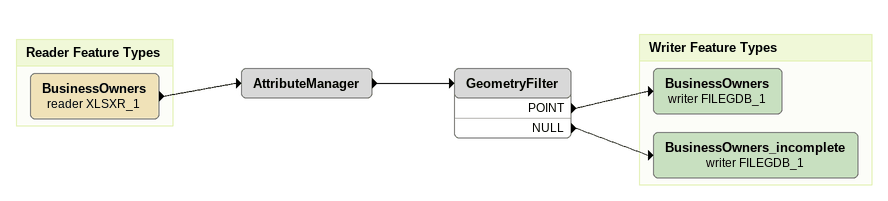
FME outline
AttributeManager
    -> GeometryFilter
GeometryFilter
    POINT -> BusinessOwners (writer FILEGDB_1)
    NULL -> BusinessOwners_incomplete (writer FILEGDB_1)

Bookmark: Reader Feature Types
BusinessOwners (reader XLSXR_1)
    -> AttributeManager

Bookmark: Writer Feature Types
BusinessOwners (writer FILEGDB_1)
BusinessOwners_incomplete (writer FILEGDB_1)
